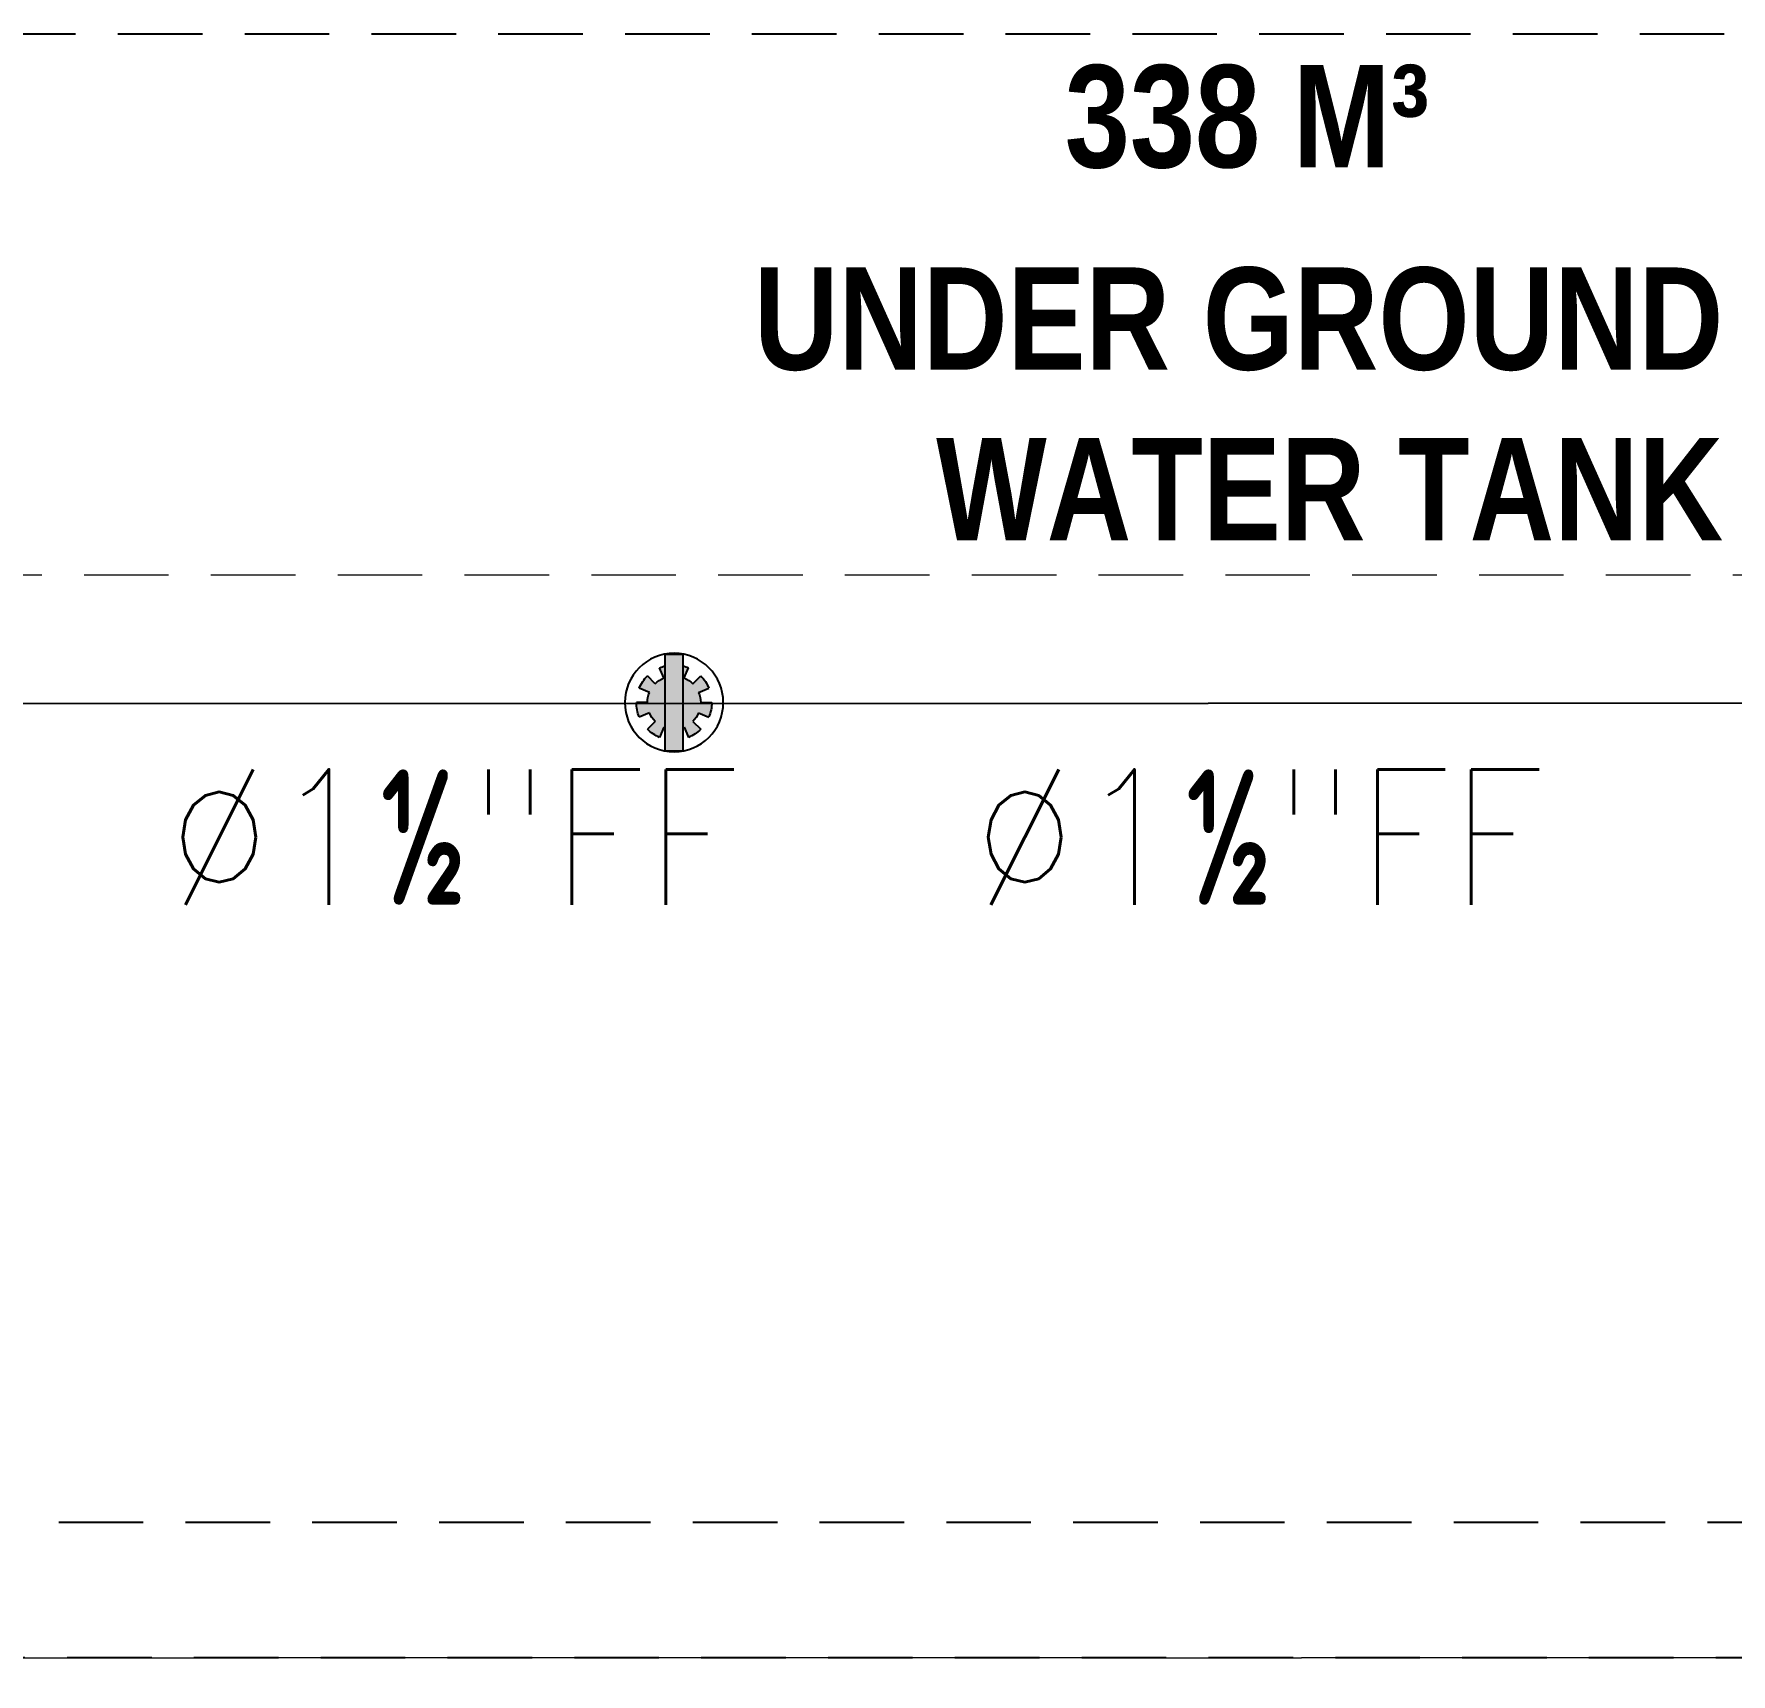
# Model space of a CAD drawing. Header units: inches. Extents: x -225 to -89, y -302 to -258.
# Drawn here: x -203.87 to -198.86, y -268.23 to -263.38 of the extents above; entities that cross this region are included whole.
import ezdxf
from ezdxf.enums import TextEntityAlignment as Align

# ---------------------------------------------------------------- set-up
doc = ezdxf.new("R2010")
doc.units = ezdxf.units.IN
doc.header["$MEASUREMENT"] = 0
for name, pattern in [('DASHED2', [0.375, 0.25, -0.125]), ('HIDDEN', [0.375, 0.25, -0.125]), ('HIDDEN2', [0.1875, 0.125, -0.0625])]:
    doc.linetypes.add(name, pattern=pattern)
for name, color, linetype, lineweight in [('A-Elev-Line-02', 1, 'Continuous', 20), ('A-Elev-Line-03', 252, 'Continuous', 18), ('A-Hidn', 4, 'DASHED2', 9), ('water pipe', 4, 'HIDDEN2', 30)]:
    doc.layers.add(name, color=color, linetype=linetype, lineweight=lineweight)
for name, color, linetype in [('FL', 1, 'Continuous'), ('M-FF-PARKING SPRINKLER', 2, 'Continuous'), ('M-FF-Text', 4, 'Continuous')]:
    doc.layers.add(name, color=color, linetype=linetype)
doc.styles.add('FF_Text', font='simplex.shx', dxfattribs={"width": 1.2})
doc.styles.add('jon_lucida', font='ARIALNB.TTF')

# ---------------------------------------------------------------- blocks, each defined once
blk = doc.blocks.new('P-SP')
at = {"layer": 'M-FF-PARKING SPRINKLER'}
h = blk.add_hatch(color=256, dxfattribs=at)
edge = h.paths.add_edge_path()
edge.add_ellipse((-0.4, -1.8), major_axis=(-79.5, -79.5), ratio=1, start_angle=22.5, end_angle=31.4704, ccw=False)
edge.add_line((-43.5, -105.7), (-30.8, -75.1))
edge.add_ellipse((-0.4, -1.8), major_axis=(-56.1, 56.1), ratio=1, start_angle=90, end_angle=112.5, ccw=False)
edge.add_line((-56.6, -57.9), (-80, -81.3))
edge.add_ellipse((-0.4, -1.8), major_axis=(-79.5, 79.5), ratio=1, start_angle=427.5, end_angle=450, ccw=False)
edge.add_line((-104.3, -44.8), (-73.8, -32.2))
edge.add_ellipse((-0.4, -1.8), major_axis=(-56.1, 56.1), ratio=1, start_angle=405, end_angle=427.5, ccw=False)
edge.add_line((-79.8, -1.8), (-112.9, -1.8))
edge.add_ellipse((-0.4, -1.8), major_axis=(-79.5, 79.5), ratio=1, start_angle=382.5, end_angle=405, ccw=False)
edge.add_line((-104.3, 41.3), (-73.8, 28.6))
edge.add_ellipse((-0.4, -1.8), major_axis=(-56.1, -56.1), ratio=1, start_angle=288.434, end_angle=292.5, ccw=False)
edge.add_ellipse((-0.4, -1.8), major_axis=(-56.1, 56.1), ratio=1, start_angle=360, end_angle=378.434, ccw=False)
edge.add_line((-56.6, 54.4), (-80, 77.8))
edge.add_ellipse((-0.4, -1.8), major_axis=(-79.5, -79.5), ratio=1, start_angle=247.5, end_angle=270, ccw=False)
edge.add_line((-43.5, 102.1), (-30.8, 71.6))
edge.add_ellipse((-0.4, -1.8), major_axis=(-56.1, 56.1), ratio=1, start_angle=334.3514, end_angle=337.5, ccw=False)
edge.add_line((-26.8, 73.1), (-26.8, -111.1))
edge = h.paths.add_edge_path()
edge.add_ellipse((-0.4, -1.8), major_axis=(-56.1, -56.1), ratio=1, start_angle=202.5, end_angle=205.6486, ccw=False)
edge.add_line((29.9, 71.6), (42.6, 102.1))
edge.add_ellipse((-0.4, -1.8), major_axis=(-79.5, 79.5), ratio=1, start_angle=270, end_angle=292.5, ccw=False)
edge.add_line((79.1, 77.8), (55.7, 54.4))
edge.add_ellipse((-0.4, -1.8), major_axis=(-56.1, -56.1), ratio=1, start_angle=157.5, end_angle=180, ccw=False)
edge.add_line((72.9, 28.6), (103.5, 41.3))
edge.add_ellipse((-0.4, -1.8), major_axis=(-79.5, -79.5), ratio=1, start_angle=135, end_angle=157.5, ccw=False)
edge.add_line((112, -1.8), (79, -1.8))
edge.add_ellipse((-0.4, -1.8), major_axis=(-56.1, -56.1), ratio=1, start_angle=112.5, end_angle=135, ccw=False)
edge.add_line((72.9, -32.2), (103.5, -44.8))
edge.add_ellipse((-0.4, -1.8), major_axis=(-79.5, -79.5), ratio=1, start_angle=90, end_angle=112.5, ccw=False)
edge.add_line((79.1, -81.3), (55.7, -57.9))
edge.add_ellipse((-0.4, -1.8), major_axis=(-56.1, 56.1), ratio=1, start_angle=167.0062, end_angle=180, ccw=False)
edge.add_ellipse((-0.4, -1.8), major_axis=(-56.1, -56.1), ratio=1, start_angle=67.5, end_angle=77.0062, ccw=False)
edge.add_line((29.9, -75.1), (42.6, -105.7))
edge.add_ellipse((-0.4, -1.8), major_axis=(-79.5, -79.5), ratio=1, start_angle=58.5296, end_angle=67.5, ccw=False)
edge.add_line((25.9, -111.1), (25.9, 73.1))
h = blk.add_hatch(color=256, dxfattribs=at)
edge = h.paths.add_edge_path()
edge.add_line((25.9, 142.8), (-26.8, 142.8))
edge.add_ellipse((-0.4, -1.8), major_axis=(-103.9, -103.9), ratio=1, start_angle=214.6873, end_angle=235.3127, ccw=False)
blk.add_hatch(color=256, dxfattribs=at).paths.add_polyline_path([(-26.8, 142.8), (25.9, 142.8), (25.9, -146.4), (-26.8, -146.4)])
h = blk.add_hatch(color=256, dxfattribs=at)
edge = h.paths.add_edge_path()
edge.add_line((-26.8, -146.4), (25.9, -146.4))
edge.add_ellipse((-0.4, -1.8), major_axis=(-103.9, 103.9), ratio=1, start_angle=124.6873, end_angle=145.3127, ccw=False)
for p, q in [((-30.8, 71.6), (-43.5, 102.1)), ((25.9, 142.8), (-26.8, 142.8)), ((-26.8, 142.8), (-26.8, -146.4)), ((25.9, -146.4), (25.9, 142.8)), ((29.9, 71.6), (42.6, 102.1)), ((-56.6, 54.4), (-80, 77.8)), ((55.7, 54.4), (79.1, 77.8)), ((-73.8, 28.6), (-104.3, 41.3)), ((72.9, 28.6), (103.5, 41.3)), ((-79.8, -1.8), (-112.9, -1.8)), ((-73.8, -32.2), (-104.3, -44.8)), ((72.9, -32.2), (103.5, -44.8)), ((79, -1.8), (112, -1.8)), ((-56.6, -57.9), (-80, -81.3)), ((-30.8, -75.1), (-43.5, -105.7)), ((29.9, -75.1), (42.6, -105.7)), ((55.7, -57.9), (79.1, -81.3)), ((-26.8, -146.4), (25.9, -146.4))]:
    blk.add_line(p, q, dxfattribs=at)
blk.add_circle((-0.4, -1.8), 147, dxfattribs=at)
for radius, start, end in [(112.5, 112.5, 135), (112.5, 45, 67.5), (79.4, 135, 157.5), (79.4, 109.3514, 112.5), (79.4, 67.5, 70.6486), (79.4, 22.5, 45), (112.5, 157.5, 180), (112.5, 0, 22.5), (112.5, 202.5, 225), (79.4, 180, 202.5), (79.4, 337.5, 0), (112.5, 315, 337.5), (79.4, 225, 247.5), (79.4, 292.5, 315), (112.5, 247.5, 256.4704), (112.5, 283.5296, 292.5)]:
    blk.add_arc((-0.4, -1.8), radius, start, end, dxfattribs=at)

msp = doc.modelspace()

# ---------------------------------------------------------------- linework, layer by layer
at = {"color": 6, "linetype": 'HIDDEN'}
msp.add_line((-190.4009, -268.1829, 0), (-210.4009, -268.1829, 0), dxfattribs=at)
at = {"color": 6, "linetype": 'HIDDEN', "elevation": 0}
msp.add_lwpolyline([(-190.8009, -267.7829), (-210.0009, -267.7829), (-210.0009, -263.3829), (-190.8009, -263.3829)], close=True, dxfattribs=at)
at = {"layer": 'A-Elev-Line-02', "color": 252}
for p, q in [((-203.6759, -268.1829), (-203.1759, -268.1829)), ((-200.6759, -268.1829), (-200.1259, -268.1829))]:
    msp.add_line(p, q, dxfattribs=at)
at = {"layer": 'A-Elev-Line-03', "color": 252}
for p, q in [((-206.2259, -268.1829), (-203.6759, -268.1829)), ((-200.6759, -268.1829), (-203.1759, -268.1829)), ((-197.6259, -268.1829), (-200.1259, -268.1829))]:
    msp.add_line(p, q, dxfattribs=at)
at = {"layer": 'A-Hidn', "color": 252}
msp.add_lwpolyline([(-208.2009, -264.9829), (-208.2009, -269.4329), (-208.4009, -269.4329), (-208.4009, -272.0329), (-208.2009, -272.0329), (-208.2009, -285.9329), (-208.4009, -285.9329), (-208.4009, -288.5329), (-208.2009, -288.5329), (-208.2009, -292.7829), (-192.6009, -292.7829), (-192.6009, -288.5329), (-192.4009, -288.5329), (-192.4009, -285.9329), (-192.6009, -285.9329), (-192.6009, -272.0329), (-192.4009, -272.0329), (-192.4009, -269.4329), (-192.6009, -269.4329), (-192.6009, -264.9829)], close=True, dxfattribs=at)
at = {"layer": 'FL'}
msp.add_lwpolyline([(-192.6614, -265.3612), (-208.1437, -265.3629)], dxfattribs=at)

# ---------------------------------------------------------------- block references
at = {"layer": 'M-FF-PARKING SPRINKLER', "xscale": -0.0009910380467772484, "yscale": 0.0009910380467772484, "zscale": 0.0009910380467772484, "rotation": 180}
msp.add_blockref('P-SP', (-201.9809, -265.3612), dxfattribs=at)

# ---------------------------------------------------------------- texts
at = {"layer": 'M-FF-Text', "style": 'FF_Text', "width": 0.9}
for p in [(-202.6349, -265.757), (-200.2532, -265.757)]:
    msp.add_text('%%C1½"FF', height=0.4, dxfattribs=at).set_placement(p, align=Align.MIDDLE)
at = {"layer": 'water pipe', "ltscale": 0.01, "char_height": 0.3024, "attachment_point": 9, "style": 'jon_lucida'}
for s, insert, width in [('338 M³', (-199.748, -263.7822, 0), 3.565594), ('UNDER GROUND WATER TANK', (-198.879, -264.8797, 0), 3.14286)]:
    msp.add_mtext(s, dxfattribs=dict(at, insert=insert, width=width))

doc.saveas('drawing.dxf')
